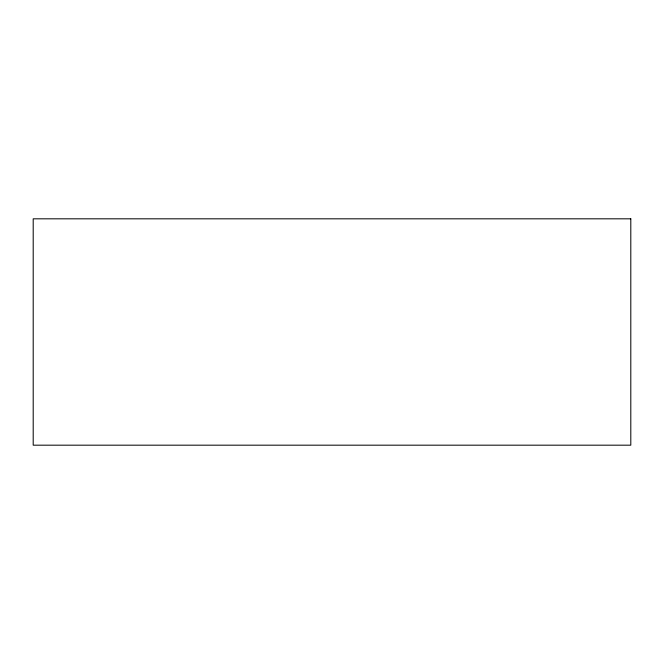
<?xml version="1.0" encoding="UTF-8"?>
<svg xmlns="http://www.w3.org/2000/svg" width="664" height="664" viewBox="0 0 664 664"><rect width="100%" height="100%" fill="white"/><g stroke="black" fill="none" stroke-linecap="round" stroke-linejoin="round"><path stroke-width="1" d="M630.8 218.821L33.2 218.821L33.2 445.179L630.8 445.179L630.8 218.821"/></g></svg>
